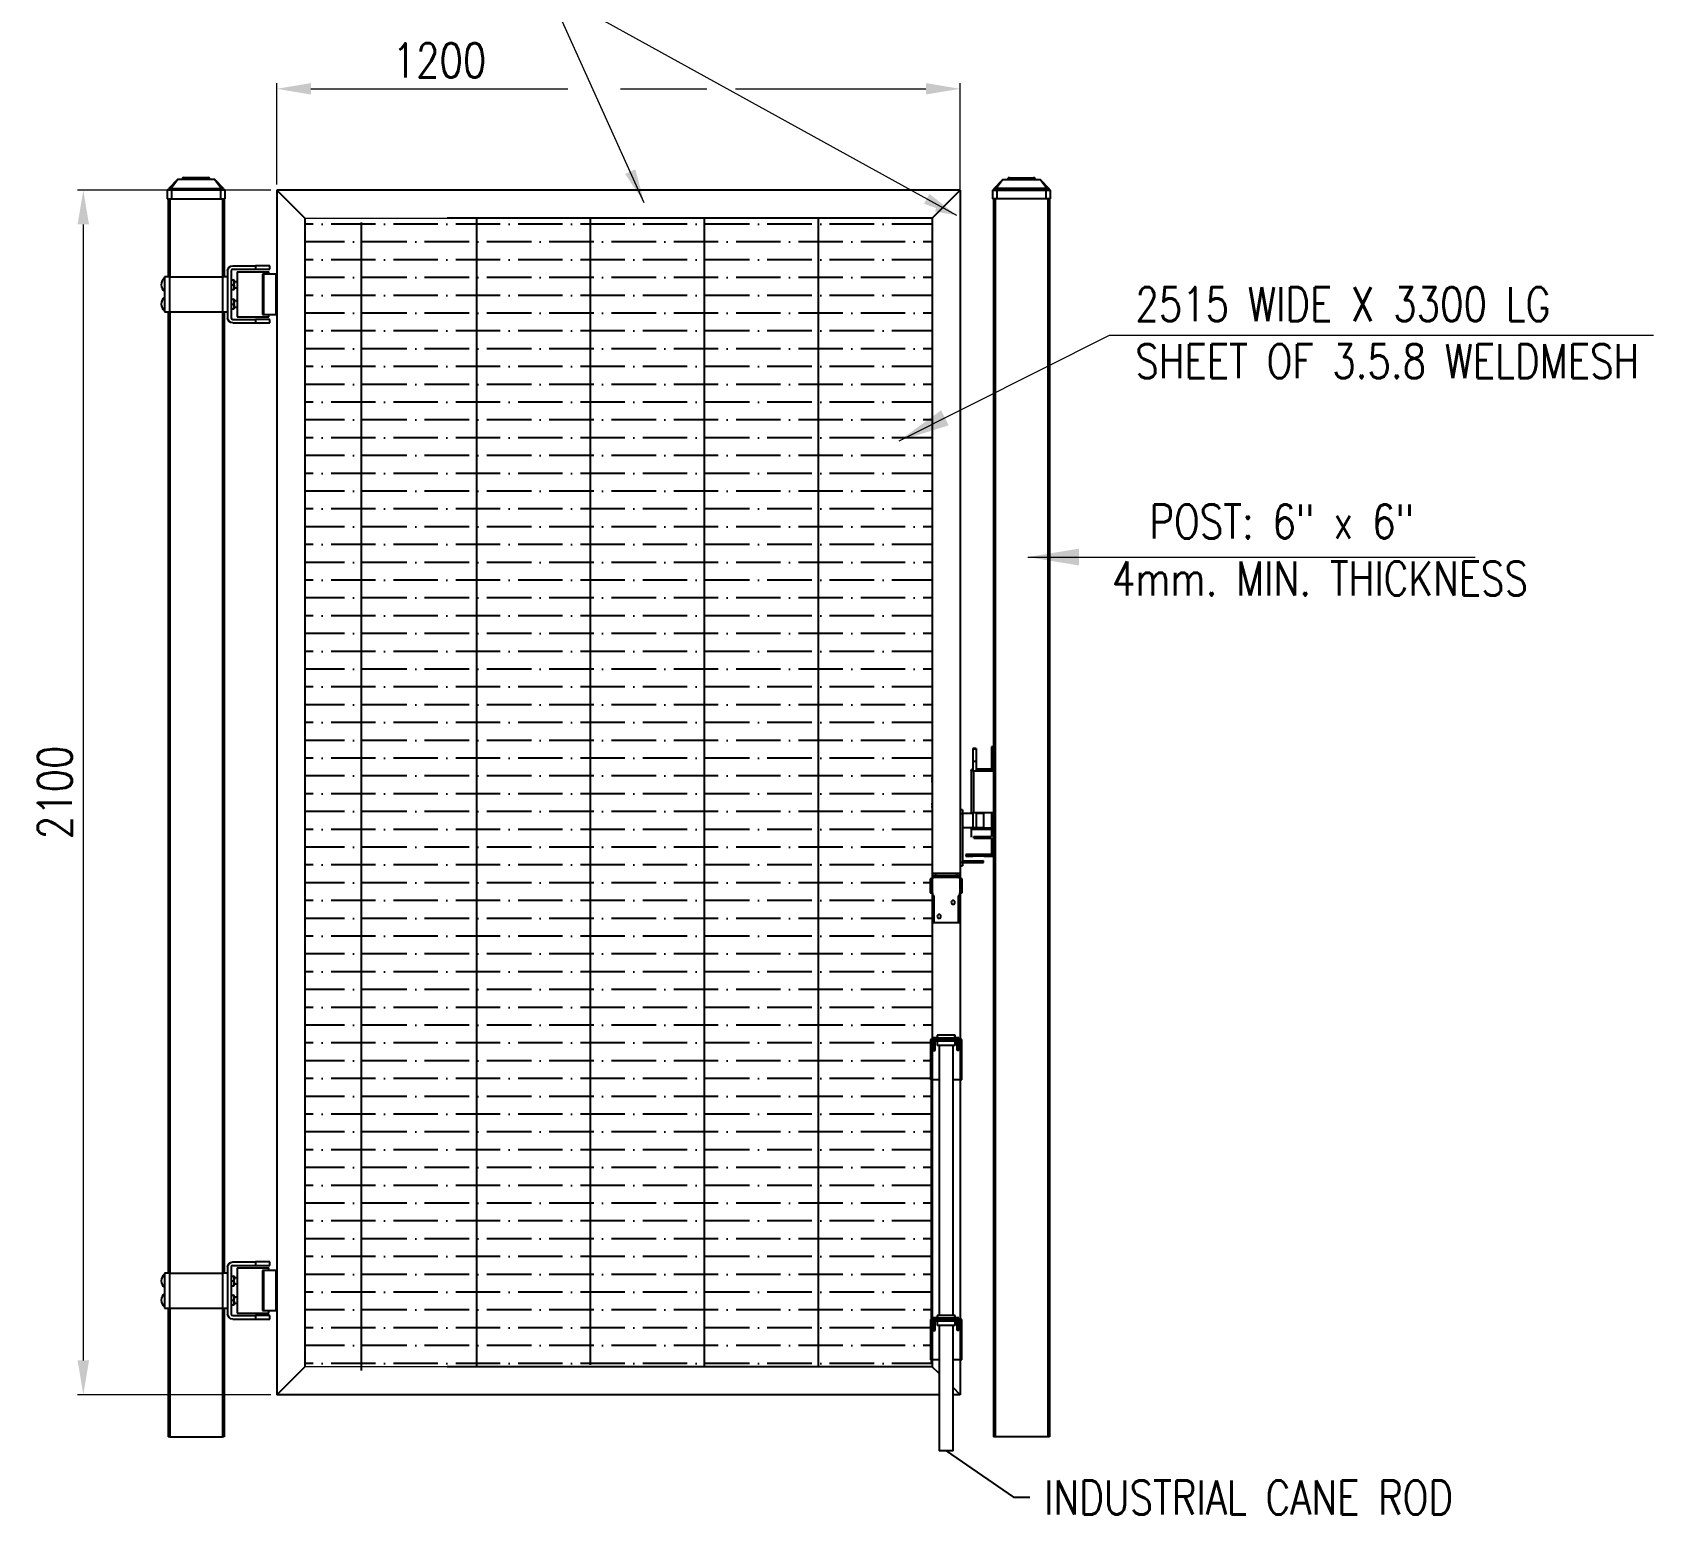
# Model space of a CAD drawing. Header units: inches. Extents: x 181346 to 1685482, y -440516 to 1273429.
# Drawn here: x 1576421 to 1579267, y 827391 to 829993 of the extents above; entities that cross this region are included whole.
import ezdxf

# ---------------------------------------------------------------- set-up
doc = ezdxf.new("R2010")
doc.units = ezdxf.units.IN
doc.header["$LTSCALE"] = 10
doc.header["$MEASUREMENT"] = 0
doc.linetypes.add('CONTINOUS', pattern=[0])
doc.layers.get('0').update_dxf_attribs({"lineweight": 0})
doc.layers.add('@ TEXT', color=1, linetype='Continuous', lineweight=13)
doc.layers.add('@NEW DIMENSION', color=1, linetype='CONTINOUS', lineweight=5)
for name, color, linetype in [('CADdetails-1-FINE', 1, 'Continuous'), ('CADdetails-11-VERYFINE', 11, 'Continuous'), ('CADdetails-7-VERYFINE', 7, 'Continuous'), ('CADdetails-9-EXTRAFINE', 9, 'Continuous'), ('HATCH', 9, 'Continuous')]:
    doc.layers.add(name, color=color, linetype=linetype)
doc.styles.add('CADdetails-DIMENSIONS', font='ARIALN.TTF', dxfattribs={"height": 2.38})
doc.styles.add('ROMANS', font='romans.shx', dxfattribs={"width": 0.8})
doc.dimstyles.new('CADdetails-LEADER', dxfattribs={"dimtxt": 2.38, "dimasz": 2.38, "dimexe": 0.5, "dimexo": 1.5, "dimgap": 1, "dimtad": 0, "dimzin": 0, "dimdsep": 46, "dimtxsty": 'CADdetails-DIMENSIONS', "dimcen": 1, "dimclrd": 256, "dimclre": 256, "dimclrt": 256, "dimadec": 0, "dimazin": 0, "dimtfac": 1, "dimtdec": 4, "dimtofl": 0, "dimtmove": 0, "dimatfit": 3, "dimfxl": 1, "dimtolj": 1, "dimtzin": 0, "dimarcsym": 0})
doc.dimstyles.new('Scale20', dxfattribs={"dimscale": 20, "dimtxt": 3, "dimasz": 3, "dimexe": 0.5, "dimexo": 0.5, "dimgap": 1, "dimtad": 1, "dimdec": 0, "dimzin": 0, "dimdsep": 46, "dimtxsty": 'ROMANS', "dimcen": 2, "dimclrd": 4, "dimclre": 2, "dimclrt": 1, "dimadec": 0, "dimazin": 0, "dimtfac": 1, "dimtdec": 0, "dimtofl": 0, "dimtmove": 0, "dimatfit": 3, "dimfxl": 1, "dimtolj": 1, "dimtzin": 0, "dimlwd": 5, "dimlwe": 5, "dimarcsym": 0})
doc.dimstyles.new('Scale30', dxfattribs={"dimscale": 30, "dimtxt": 3, "dimasz": 3, "dimexe": 0.5, "dimexo": 0.5, "dimgap": 1, "dimtad": 1, "dimdec": 0, "dimzin": 0, "dimdsep": 46, "dimtxsty": 'ROMANS', "dimcen": 2, "dimclrd": 4, "dimclre": 2, "dimclrt": 1, "dimadec": 0, "dimazin": 0, "dimtfac": 1, "dimtdec": 0, "dimtofl": 0, "dimtmove": 0, "dimatfit": 3, "dimfxl": 1, "dimtolj": 1, "dimtzin": 0, "dimlwd": 5, "dimlwe": 5, "dimarcsym": 0})

# ---------------------------------------------------------------- blocks, each defined once
blk = doc.blocks.new('*D31')
at = {"color": 2, "lineweight": 5, "transparency": 16777216}
for p, q in [((1576839.8, 829715.9), (1576500.4, 829715.9)), ((1576839.8, 827601.3), (1576500.4, 827601.3))]:
    blk.add_line(p, q, dxfattribs=at)
at = {"color": 4, "lineweight": 5, "transparency": 16777216}
blk.add_line((1576510.4, 829655.9), (1576510.4, 827661.3), dxfattribs=at)
at = {"color": 4, "transparency": 16777216}
for points in [[(1576500.4, 829655.9), (1576520.4, 829655.9), (1576510.4, 829715.9)], [(1576500.4, 827661.3), (1576520.4, 827661.3), (1576510.4, 827601.3)]]:
    blk.add_solid(points, dxfattribs=at)
at = {"layer": 'Defpoints', "color": 0, "transparency": 16777216}
for p in [(1576849.8, 829715.9, 39.2), (1576510.4, 827601.3), (1576849.8, 827601.3, 39.2)]:
    blk.add_point(p, dxfattribs=at)
at = {"color": 1, "transparency": 16777216, "insert": (1576460.4, 828658.6), "char_height": 60, "attachment_point": 5, "rotation": 90, "style": 'ROMANS'}
blk.add_mtext('\\A1;2100', dxfattribs=at)
blk = doc.blocks.new('*D30')
at = {"color": 2, "lineweight": 5, "transparency": 16777216}
for p, q in [((1576849.8, 829725.9), (1576849.8, 829903.9)), ((1578049.5, 829644.3), (1578049.5, 829903.9))]:
    blk.add_line(p, q, dxfattribs=at)
at = {"color": 4, "lineweight": 5, "transparency": 16777216}
for p, q in [((1576909.8, 829893.9), (1577361.1, 829893.9)), ((1577453.1, 829893.9), (1577604.6, 829893.9)), ((1577655.1, 829893.9), (1577989.5, 829893.9))]:
    blk.add_line(p, q, dxfattribs=at)
at = {"color": 4, "transparency": 16777216}
for points in [[(1576909.8, 829903.9), (1576909.8, 829883.9), (1576849.8, 829893.9)], [(1577989.5, 829903.9), (1577989.5, 829883.9), (1578049.5, 829893.9)]]:
    blk.add_solid(points, dxfattribs=at)
at = {"layer": 'Defpoints', "color": 0, "transparency": 16777216}
for p in [(1578049.5, 829893.9), (1576849.8, 829715.9, 39.2), (1578049.5, 829634.3, 39.2)]:
    blk.add_point(p, dxfattribs=at)
at = {"color": 1, "transparency": 16777216, "insert": (1577135.5, 829943.9), "char_height": 60, "attachment_point": 5, "style": 'ROMANS'}
blk.add_mtext('\\A1;1200', dxfattribs=at)

msp = doc.modelspace()

# ---------------------------------------------------------------- hatches: boundary and pattern name
at = {"layer": 'HATCH', "true_color": 0x878787}
h = msp.add_hatch(dxfattribs=at)
h.set_pattern_fill('ANSI36', color=252, scale=250, angle=135)
h.paths.add_polyline_path([(1578000.3, 829666.7), (1576899, 829666.7), (1576899, 827650.4), (1578000.3, 827650.4)])

# ---------------------------------------------------------------- linework, layer by layer
at = {"elevation": 39.2}
msp.add_lwpolyline([(1576899, 829666.7), (1578000.3, 829666.7), (1578000.3, 827650.4), (1576899, 827650.4)], close=True, dxfattribs=at)
at = {"layer": 'CADdetails-1-FINE', "linetype": 'Continuous'}
for p, q in [((1576741, 829734.5, 22.6), (1576675.8, 829734.5, 22.6)), ((1576729.5, 829737.9, 11.2), (1576687.2, 829737.9, 11.2)), ((1578124.5, 829734.5, 22.6), (1578189.7, 829734.5, 22.6)), ((1578136, 829737.9, 11.2), (1578178.2, 829737.9, 11.2)), ((1576657.7, 829715.9, 33), (1576657.7, 829700.5, 33)), ((1576660.4, 829719.1, 34.5), (1576660.4, 829718.4, 34.5)), ((1576663.9, 829719.1, 38), (1576752.9, 829719.1, 38)), ((1576663.9, 829718.4, 38), (1576663.9, 829719.1, 38)), ((1576752.9, 829718.4, 38), (1576663.9, 829718.4, 38)), ((1576751.4, 829715.9, 40.7), (1576665.4, 829715.9, 40.7)), ((1576665.4, 829715.9, 40.7), (1576665.4, 829700.5, 40.7)), ((1576751.4, 829715.9, 40.7), (1576751.4, 829700.5, 40.7)), ((1576752.9, 829719.1, 38), (1576752.9, 829718.4, 38)), ((1576756.3, 829718.4, 34.5), (1576756.3, 829719.1, 34.5)), ((1576759, 829715.9, 33), (1576759, 829700.5, 33)), ((1578106.4, 829715.9, 33), (1578106.4, 829700.5, 33)), ((1578109.2, 829718.4, 34.5), (1578109.2, 829719.1, 34.5)), ((1578201.6, 829719.1, 38), (1578112.6, 829719.1, 38)), ((1578112.6, 829719.1, 38), (1578112.6, 829718.4, 38)), ((1578112.6, 829718.4, 38), (1578201.6, 829718.4, 38)), ((1578114.1, 829715.9, 40.7), (1578200.1, 829715.9, 40.7)), ((1578114.1, 829715.9, 40.7), (1578114.1, 829700.5, 40.7)), ((1578200.1, 829715.9, 40.7), (1578200.1, 829700.5, 40.7)), ((1578201.6, 829718.4, 38), (1578201.6, 829719.1, 38)), ((1578205, 829719.1, 34.5), (1578205, 829718.4, 34.5)), ((1578207.8, 829715.9, 33), (1578207.8, 829700.5, 33)), ((1576659.2, 829700.5, 36.1), (1576659.2, 829563.8, 36.1)), ((1576662.3, 829700.5, 39.2), (1576662.3, 829563.8, 39.2)), ((1576665.4, 829700.5, 40.7), (1576751.4, 829700.5, 40.7)), ((1576754.5, 829700.5, 39.2), (1576754.5, 829563.8, 39.2)), ((1576757.6, 829700.5, 36.1), (1576757.6, 829563.8, 36.1)), ((1578107.9, 829700.5, 36.1), (1578107.9, 827527.5, 36.1)), ((1578111, 829700.5, 39.2), (1578111, 827527.5, 39.2)), ((1578200.1, 829700.5, 40.7), (1578114.1, 829700.5, 40.7)), ((1578203.2, 829700.5, 39.2), (1578203.2, 827527.5, 39.2)), ((1578206.3, 829700.5, 36.1), (1578206.3, 827527.5, 36.1)), ((1576659.2, 829502.3, 36.1), (1576659.2, 827814.9, 36.1)), ((1576662.3, 829502.3, 39.2), (1576662.3, 827814.9, 39.2)), ((1576754.5, 829502.3, 39.2), (1576754.5, 827814.9, 39.2)), ((1576757.6, 829502.3, 36.1), (1576757.6, 827814.9, 36.1)), ((1576659.2, 827753.4, 36.1), (1576659.2, 827527.5, 36.1)), ((1576662.3, 827753.4, 39.2), (1576662.3, 827527.5, 39.2)), ((1576754.5, 827753.4, 39.2), (1576754.5, 827527.5, 39.2)), ((1576757.6, 827753.4, 36.1), (1576757.6, 827527.5, 36.1)), ((1576662.3, 827527.5, 39.2), (1576754.5, 827527.5, 39.2)), ((1578203.2, 827527.5, 39.2), (1578111, 827527.5, 39.2))]:
    msp.add_line(p, q, dxfattribs=at)
for points in [[(1576675.8, 829734.5, 22.6), (1576660.4, 829719.1, 34.5)], [(1576663.9, 829719.1, 38), (1576675.8, 829734.5, 22.6)], [(1576756.3, 829719.1, 34.5), (1576741, 829734.5, 22.6)], [(1576741, 829734.5, 22.6), (1576752.9, 829719.1, 38)], [(1578109.2, 829719.1, 34.5), (1578124.5, 829734.5, 22.6)], [(1578124.5, 829734.5, 22.6), (1578112.6, 829719.1, 38)], [(1578189.7, 829734.5, 22.6), (1578205, 829719.1, 34.5)], [(1578201.6, 829719.1, 38), (1578189.7, 829734.5, 22.6)], [(1576663.6, 829718.4, 37.9), (1576663.6, 829718.4, 37.9), (1576662.7, 829718.4, 37.8), (1576662.7, 829718.4, 37.8), (1576660.9, 829718.4, 36.3), (1576660.9, 829718.4, 36.3), (1576660.5, 829718.4, 34.8)], [(1576756.3, 829718.4, 34.8), (1576756.3, 829718.4, 34.8), (1576756.1, 829718.4, 35.7), (1576756.1, 829718.4, 35.7), (1576754.6, 829718.4, 37.5), (1576754.6, 829718.4, 37.5), (1576753.2, 829718.4, 37.9)], [(1578109.2, 829718.4, 34.8), (1578109.2, 829718.4, 34.8), (1578109.4, 829718.4, 35.7), (1578109.4, 829718.4, 35.7), (1578110.9, 829718.4, 37.5), (1578110.9, 829718.4, 37.5), (1578112.3, 829718.4, 37.9)], [(1578201.9, 829718.4, 37.9), (1578201.9, 829718.4, 37.9), (1578202.8, 829718.4, 37.8), (1578202.8, 829718.4, 37.8), (1578204.6, 829718.4, 36.3), (1578204.6, 829718.4, 36.3), (1578205, 829718.4, 34.8)]]:
    msp.add_polyline3d(points, dxfattribs=at)
for centre, radius, start, end in [((1576687.2, 829734.5, 11.2), 3.44, 90, 180), ((1576687.2, 829734.5, 11.2), 3.44, 90, 180), ((1576729.5, 829734.5, 11.2), 3.44, 0, 90), ((1576729.5, 829734.5, 11.2), 3.44, 0, 90), ((1578136, 829734.5, 11.2), 3.44, 90, 180), ((1578178.2, 829734.5, 11.2), 3.44, 0, 90), ((1576758.8, 829718.4, 34.5), 2.46, 180, 270), ((1578207.5, 829718.4, 34.5), 2.46, 180, 270)]:
    msp.add_arc(centre, radius, start, end, dxfattribs=at)
at = {"layer": 'CADdetails-1-FINE', "linetype": 'Continuous', "extrusion": (1, 0, 0)}
for centre in [(829734.5, 11.2, 1576687.2), (829734.5, 11.2, 1578178.2)]:
    msp.add_arc(centre, 3.44, 0, 90, dxfattribs=at)
at = {"layer": 'CADdetails-1-FINE', "linetype": 'Continuous', "extrusion": (-1, 0, 0)}
for centre, radius, start, end in [((-829734.5, 11.2, -1576729.5), 3.44, 90, 180), ((-829734.5, 11.2, -1578136), 3.44, 90, 180), ((-829718.4, 40.4, -1576663.9), 2.46, 270, 0), ((-829718.4, 40.4, -1576752.9), 2.46, 270, 0), ((-829718.4, 40.4, -1578112.6), 2.46, 270, 0), ((-829718.4, 40.4, -1578201.6), 2.46, 270, 0)]:
    msp.add_arc(centre, radius, start, end, dxfattribs=at)
at = {"layer": 'CADdetails-1-FINE', "linetype": 'Continuous', "extrusion": (0, 0, -1)}
for centre, radius, start, end in [((-1578136, 829734.5, -11.2), 3.44, 0, 90), ((-1576658, 829718.4, -34.5), 2.46, 180, 270), ((-1576658, 829718.4, -34.5), 2.46, 180, 270), ((-1576758.8, 829718.4, -34.5), 2.46, 270, 0), ((-1578106.7, 829718.4, -34.5), 2.46, 180, 270), ((-1578106.7, 829718.4, -34.5), 2.46, 180, 270)]:
    msp.add_arc(centre, radius, start, end, dxfattribs=at)
at = {"layer": 'CADdetails-1-FINE', "linetype": 'Continuous', "extrusion": (0, -1, 0)}
for centre, radius, start, end in [((1576665.4, 33, -829715.9), 7.62, 164.6948, 180), ((1576665.4, 33, -829715.9), 7.62, 105.3052, 164.6948), ((1576663.9, 34.5, -829718.4), 3.44, 174.7817, 180), ((1576665.4, 33, -829715.9), 7.62, 90, 105.3052), ((1576663.9, 34.5, -829718.4), 3.44, 90, 95.2183), ((1576751.4, 33, -829715.9), 7.62, 74.6948, 90), ((1576752.9, 34.5, -829718.4), 3.44, 84.7817, 90), ((1576751.4, 33, -829715.9), 7.62, 15.3052, 74.6948), ((1576752.9, 34.5, -829718.4), 3.44, 0, 5.2183), ((1576751.4, 33, -829715.9), 7.62, 0, 15.3052), ((1578112.6, 34.5, -829719.1), 3.44, 90, 180), ((1578201.6, 34.5, -829719.1), 3.44, 0, 90), ((1578114.1, 33, -829700.5), 7.62, 90, 180), ((1578200.1, 33, -829700.5), 7.62, 0, 90), ((1576662.3, 36.1, -827527.5), 3.07, 90, 180), ((1576754.5, 36.1, -827527.5), 3.07, 0, 90), ((1578111, 36.1, -827527.5), 3.07, 90, 180), ((1578203.2, 36.1, -827527.5), 3.07, 0, 90)]:
    msp.add_arc(centre, radius, start, end, dxfattribs=at)
at = {"layer": 'CADdetails-1-FINE', "linetype": 'Continuous', "extrusion": (0.09095, 0, 0.995855)}
msp.add_arc((829718.4, -1570120.3, 143432.1), 2.46, 180, 270, dxfattribs=at)
at = {"layer": 'CADdetails-1-FINE', "linetype": 'Continuous', "extrusion": (0, 1, 0)}
for centre, radius, start, end in [((-1576663.9, 34.5, 829719.1), 3.44, 0, 90), ((-1576752.9, 34.5, 829719.1), 3.44, 90, 180), ((-1578114.1, 33, 829715.9), 7.62, 0, 15.3052), ((-1578114.1, 33, 829715.9), 7.62, 15.3052, 74.6948), ((-1578112.6, 34.5, 829718.4), 3.44, 0, 5.2183), ((-1578114.1, 33, 829715.9), 7.62, 74.6948, 90), ((-1578112.6, 34.5, 829718.4), 3.44, 84.7817, 90), ((-1578200.1, 33, 829715.9), 7.62, 90, 105.3052), ((-1578201.6, 34.5, 829718.4), 3.44, 90, 95.2183), ((-1578200.1, 33, 829715.9), 7.62, 105.3052, 164.6948), ((-1578201.6, 34.5, 829718.4), 3.44, 174.7817, 180), ((-1578200.1, 33, 829715.9), 7.62, 164.6948, 180), ((-1576665.4, 33, 829700.5), 7.62, 0, 90), ((-1576751.4, 33, 829700.5), 7.62, 90, 180)]:
    msp.add_arc(centre, radius, start, end, dxfattribs=at)
at = {"layer": 'CADdetails-1-FINE', "linetype": 'Continuous', "extrusion": (-0.995855, 0, -0.09095)}
msp.add_arc((-829718.4, -143357.5, -1570132.5), 2.46, 270, 0, dxfattribs=at)
at = {"layer": 'CADdetails-1-FINE', "linetype": 'Continuous', "extrusion": (0.995855, 0, -0.09095)}
msp.add_arc((829718.4, 143446.1, 1570214.8), 2.46, 180, 270, dxfattribs=at)
at = {"layer": 'CADdetails-1-FINE', "linetype": 'Continuous', "extrusion": (-0.09095, 0, 0.995855)}
msp.add_arc((-829718.4, 1570227, -143371.5), 2.46, 270, 0, dxfattribs=at)
at = {"layer": 'CADdetails-1-FINE', "linetype": 'Continuous', "extrusion": (-0.09095, 0, -0.995855)}
msp.add_arc((-829718.4, -1571563, -143563.9), 2.46, 270, 0, dxfattribs=at)
at = {"layer": 'CADdetails-1-FINE', "linetype": 'Continuous', "extrusion": (0.995855, 0, 0.09095)}
msp.add_arc((829718.4, -143489.2, 1571575.2), 2.46, 180, 270, dxfattribs=at)
at = {"layer": 'CADdetails-1-FINE', "linetype": 'Continuous', "extrusion": (-0.995855, 0, 0.09095)}
msp.add_arc((-829718.4, 143577.9, -1571657.5), 2.46, 270, 0, dxfattribs=at)
at = {"layer": 'CADdetails-1-FINE', "linetype": 'Continuous', "extrusion": (0.09095, 0, -0.995855)}
msp.add_arc((829718.4, 1571669.7, 143503.2), 2.46, 180, 270, dxfattribs=at)
at = {"layer": 'CADdetails-11-VERYFINE', "linetype": 'Continuous'}
for p, q in [((1578049.5, 829715.9, 39.2), (1576849.8, 829715.9, 39.2)), ((1576849.8, 829715.9, 39.2), (1576899, 829666.7, 39.2)), ((1576849.8, 829715.9, 39.2), (1576849.8, 827601.3, 39.2)), ((1578049.5, 829715.9, 39.2), (1578000.3, 829666.7, 39.2)), ((1578049.5, 829715.9, 39.2), (1578049.5, 828506.8, 39.2)), ((1576899, 829666.7, 39.2), (1576899, 827662.7, 39.2)), ((1576899, 829666.7, 39.2), (1576899, 827650.4, 39.2)), ((1578000.3, 829666.7, 39.2), (1577149, 829666.7, 39.2)), ((1578000.3, 829666.7, 39.2), (1578000.3, 828506.8, 39.2)), ((1578000.3, 828482.2, 39.2), (1578000.3, 828363.5, 39.2)), ((1578049.5, 828482.2, 39.2), (1578049.5, 828225, 39.2)), ((1578000.3, 828363.5, 39.2), (1578000.3, 828225, 39.2)), ((1578000.3, 828154.3, 39.2), (1578000.3, 827733.2, 39.2)), ((1578049.5, 828154.3, 39.2), (1578049.5, 827733.2, 39.2)), ((1578000.3, 827662.5, 39.2), (1578000.3, 827650.4, 39.2)), ((1578049.5, 827662.5, 39.2), (1578049.5, 827601.3, 39.2)), ((1576899, 827650.4, 39.2), (1576849.8, 827601.3, 39.2)), ((1578000.3, 827650.4, 39.2), (1577149, 827650.4, 39.2)), ((1578012.6, 827638.2, 39.2), (1578000.3, 827650.4, 39.2)), ((1578012.6, 827601.3, 39.2), (1576849.8, 827601.3, 39.2)), ((1578049.5, 827601.3, 39.2), (1578037.2, 827613.6, 39.2)), ((1578049.5, 827601.3, 39.2), (1578037.2, 827601.3, 39.2))]:
    msp.add_line(p, q, dxfattribs=at)
at = {"layer": 'CADdetails-7-VERYFINE'}
msp.add_solid([(1578009.6, 829690.5), (1578043.4, 829671.7), (1578005.4, 829678.6)], dxfattribs=at)
at = {"layer": 'CADdetails-9-EXTRAFINE', "linetype": 'Continuous'}
for p, q in [((1576653.1, 829563.8, 36.1), (1576653.1, 829502.3, 36.1)), ((1576662.3, 829563.8, 45.3), (1576754.5, 829563.8, 45.3)), ((1576662.3, 829502.3, 45.3), (1576662.3, 829563.8, 45.3)), ((1576754.5, 829563.8, 45.3), (1576754.5, 829502.3, 45.3)), ((1576763.7, 829574, 39.2), (1576763.7, 829492.1, 39.2)), ((1576769.9, 829574, 39.2), (1576769.9, 829492.1, 39.2)), ((1576772.9, 829583.2, 39.2), (1576812.9, 829583.2, 39.2)), ((1576772.9, 829577, 39.2), (1576812.9, 829577, 39.2)), ((1576780.5, 829572.7, 14.6), (1576780.5, 829493.4, 14.6)), ((1576812.9, 829583.2, 39.2), (1576812.9, 829577, 39.2)), ((1576825.2, 829568.4, 37.7), (1576825.2, 829497.7, 37.7)), ((1576826.7, 829568.4, 39.2), (1576826.7, 829497.7, 39.2)), ((1576848.2, 829568.4, 39.2), (1576826.7, 829568.4, 39.2)), ((1576836, 829568.4, 14.6), (1576836, 829572.7, 14.6)), ((1576837.5, 829577, 14.6), (1576837.5, 829583.2, 14.6)), ((1576848.2, 829568.4, 39.2), (1576848.2, 829497.7, 39.2)), ((1576769.9, 829558.4, -60.4), (1576774.4, 829558.4, -60.4)), ((1576769.9, 829549.9, -55.5), (1576774.4, 829549.9, -55.5)), ((1576769.9, 829541.5, -60.4), (1576774.4, 829541.5, -60.4)), ((1576780.5, 829555.3, -65.3), (1576775.1, 829555.3, -65.3)), ((1576775.1, 829544.6, -65.3), (1576780.5, 829544.6, -65.3)), ((1576769.9, 829524.6, -60.4), (1576774.4, 829524.6, -60.4)), ((1576769.9, 829516.1, -55.5), (1576774.4, 829516.1, -55.5)), ((1576769.9, 829507.7, -60.4), (1576774.4, 829507.7, -60.4)), ((1576780.5, 829521.5, -65.3), (1576775.1, 829521.5, -65.3)), ((1576775.1, 829510.8, -65.3), (1576780.5, 829510.8, -65.3)), ((1576662.3, 829502.3, 45.3), (1576754.5, 829502.3, 45.3)), ((1576772.9, 829489, 39.2), (1576812.9, 829489, 39.2)), ((1576772.9, 829482.9, 39.2), (1576812.9, 829482.9, 39.2)), ((1576812.9, 829489, 39.2), (1576812.9, 829482.9, 39.2)), ((1576826.7, 829497.7, 39.2), (1576848.2, 829497.7, 39.2)), ((1576836, 829493.4, 14.6), (1576836, 829497.7, 14.6)), ((1576837.5, 829482.9, 14.6), (1576837.5, 829489, 14.6)), ((1578107.9, 828738.5, 34.6), (1578104.8, 828738.5, 34.6)), ((1578077.6, 828735.8, 20.5), (1578071.8, 828735.8, 20.5)), ((1578071.8, 828735.3, 22.9), (1578077.6, 828735.3, 22.9)), ((1578071.8, 828713.4, 37.7), (1578077.6, 828713.4, 37.7)), ((1578071.8, 828713.4, 37.7), (1578071.8, 828696.7, 37.7)), ((1578077.6, 828713.4, 37.7), (1578077.6, 828696.7, 37.7)), ((1578104.8, 828733.9, 39.2), (1578104.8, 828696.7, 39.2)), ((1578104.8, 828733.9, 39.2), (1578107.9, 828733.9, 39.2)), ((1578107.9, 828696.7, 39.2), (1578107.9, 828733.9, 39.2)), ((1577998.8, 828683.2, -2.3), (1578000.3, 828683.2, -2.3)), ((1578068.7, 828696.7, 37.7), (1578068.7, 828622.9, 37.7)), ((1578073.3, 828622.9, 42.3), (1578073.3, 828696.7, 42.3)), ((1578073.3, 828696.7, 42.3), (1578107.9, 828696.7, 42.3)), ((1578077.6, 828699.8, 13.6), (1578104.8, 828699.8, 13.6)), ((1578107.9, 828696.7, 42.3), (1578107.9, 828622.9, 42.3)), ((1577998.8, 828678.6, 2.3), (1578000.3, 828678.6, 2.3)), ((1577998.8, 828638.6, 2.3), (1578000.3, 828638.6, 2.3)), ((1577998.8, 828634, -2.3), (1578000.3, 828634, -2.3)), ((1578053.6, 828627.9, 20.7), (1578049.5, 828627.9, 20.7)), ((1578049.5, 828621.7, 26.9), (1578053.6, 828621.7, 26.9)), ((1578053.6, 828621.7, 26.9), (1578053.6, 828535.6, 26.9)), ((1578071.8, 828621.7, -10), (1578053.6, 828621.7, -10)), ((1578053.6, 828597.1, -10), (1578071.8, 828597.1, -10)), ((1578104.8, 828595.9, -2.4), (1578068.7, 828595.9, -2.4)), ((1578071.8, 828622.9, 37.7), (1578071.8, 828597.2, 6)), ((1578071.8, 828597.2, 6), (1578077.6, 828597.2, 6)), ((1578071.8, 828596.9, 5), (1578077.6, 828596.9, 5)), ((1578107.9, 828622.9, 42.3), (1578073.3, 828622.9, 42.3)), ((1578077.6, 828622.9, 37.7), (1578077.6, 828597.2, 6)), ((1578090.5, 828621.7, -10), (1578077.6, 828621.7, -10)), ((1578077.6, 828597.1, -10), (1578090.5, 828597.1, -10)), ((1578104.8, 828622.9, 39.2), (1578104.8, 828581.1, 39.2)), ((1578107.9, 828552.6, 39.2), (1578107.9, 828622.9, 39.2)), ((1578068.7, 828594.1, 6.7), (1578068.7, 828583, 34.6)), ((1578068.7, 828594.1, 6.7), (1578104.8, 828594.1, 6.7)), ((1578068.7, 828583, 34.6), (1578068.7, 828579.9, 34.6)), ((1578073.3, 828578.1, 39.2), (1578073.3, 828581.1, 39.2)), ((1578073.3, 828581.1, 39.2), (1578104.8, 828581.1, 39.2)), ((1578073.3, 828578.1, 39.2), (1578104.8, 828578.1, 39.2)), ((1578104.8, 828578.1, 39.2), (1578104.8, 828552.6, 39.2)), ((1578053.6, 828538.7, 2.3), (1578078.2, 828538.7, 2.3)), ((1578059.7, 828549.7, -10), (1578059.7, 828546.6, -10)), ((1578091.6, 828549.7, 2.3), (1578072, 828549.7, 2.3)), ((1578072, 828549.7, 2.3), (1578072, 828546.6, 2.3)), ((1578091.6, 828546.6, 2.3), (1578072, 828546.6, 2.3)), ((1578078.2, 828538.7, 2.3), (1578078.2, 828535.6, 2.3)), ((1578090.5, 828535.6, -10), (1578090.5, 828538.7, -10)), ((1578091.6, 828549.7, 2.3), (1578091.6, 828546.6, 2.3)), ((1578107.9, 828552.6, 39.2), (1578104.8, 828552.6, 39.2)), ((1578104.8, 828547.9, 34.6), (1578107.9, 828547.9, 34.6)), ((1578107.9, 828547.9, 12.1), (1578107.9, 828546.6, 12.1)), ((1578000.8, 828516, 66.5), (1578000.8, 828513, 66.5)), ((1578000.8, 828509.8, 42.1), (1578000.8, 828506.8, 42.1)), ((1578000.8, 828509.8, 42.1), (1578049, 828509.8, 42.1)), ((1578042.9, 828516, 72.6), (1578007, 828516, 72.6)), ((1578007, 828513, 72.6), (1578007, 828516, 72.6)), ((1578007, 828513, 72.6), (1578042.9, 828513, 72.6)), ((1578042.9, 828516, 72.6), (1578042.9, 828513, 72.6)), ((1578049, 828513, 66.5), (1578049, 828516, 66.5)), ((1578049, 828506.8, 42.1), (1578049, 828509.8, 42.1)), ((1578053.6, 828535.6, 26.9), (1578049.5, 828535.6, 26.9)), ((1578049.5, 828529.5, 20.7), (1578053.6, 828529.5, 20.7)), ((1578053.6, 828535.6, 2.3), (1578078.2, 828535.6, 2.3)), ((1577997, 828506.8, 38.3), (1577997, 828482.2, 38.3)), ((1578000.8, 828482.2, 42.1), (1578000.8, 828506.8, 42.1)), ((1578000.8, 828482.2, 42.1), (1578000.8, 828476.9, 42.1)), ((1578049, 828506.8, 42.1), (1578049, 828482.2, 42.1)), ((1578049, 828476.9, 42.1), (1578049, 828482.2, 42.1)), ((1578052.8, 828482.2, 38.3), (1578052.8, 828506.8, 38.3)), ((1578003.8, 828476.9, 81.1), (1578000.8, 828476.9, 81.1)), ((1578000.8, 828473.8, 84.1), (1578003.8, 828473.8, 84.1)), ((1578000.8, 828473.8, 84.1), (1578000.8, 828429.9, 84.1)), ((1578003.8, 828429.9, 84.1), (1578003.8, 828473.8, 84.1)), ((1578049, 828476.9, 81.1), (1578046.1, 828476.9, 81.1)), ((1578046.1, 828473.8, 84.1), (1578046.1, 828429.9, 84.1)), ((1578046.1, 828473.8, 84.1), (1578049, 828473.8, 84.1)), ((1578049, 828429.9, 84.1), (1578049, 828473.8, 84.1)), ((1578003.8, 828429.9, 84.1), (1578000.8, 828429.9, 84.1)), ((1578046.1, 828429.9, 42.1), (1578003.8, 828429.9, 42.1)), ((1578049, 828429.9, 84.1), (1578046.1, 828429.9, 84.1)), ((1578002.6, 828228, 76.7), (1578002.6, 828225, 76.7)), ((1578009.4, 828232.2, 64.5), (1578009.4, 828228, 64.5)), ((1578011.8, 828228, 85.9), (1578038, 828228, 85.9)), ((1578011.8, 828225, 85.9), (1578011.8, 828228, 85.9)), ((1578038, 828228, 85.9), (1578038, 828225, 85.9)), ((1578040.5, 828228, 64.5), (1578040.5, 828232.2, 64.5)), ((1578047.2, 828225, 76.7), (1578047.2, 828228, 76.7)), ((1577997.3, 828225, 39.2), (1577997.3, 828154.3, 39.2)), ((1578002.6, 828225, 42.3), (1578000.3, 828225, 42.3)), ((1578000.3, 828154.3, 42.3), (1578000.3, 828225, 42.3)), ((1578002.6, 828211.9, 74), (1578002.6, 828225, 74)), ((1578005.7, 828211.9, 74), (1578002.6, 828211.9, 74)), ((1578002.6, 828205.8, 67.8), (1578005.7, 828205.8, 67.8)), ((1578005.7, 828211.9, 74), (1578005.7, 828225, 74)), ((1578006.7, 828225, 64.5), (1578006.7, 828221.9, 64.5)), ((1578009.4, 828221.9, 64.5), (1578009.4, 828214.3, 64.5)), ((1578038, 828225, 85.9), (1578011.8, 828225, 85.9)), ((1578012.6, 828214.3, 64.5), (1578012.6, 827740.4, 64.5)), ((1578037.2, 827740.4, 64.5), (1578037.2, 828214.3, 64.5)), ((1578040.5, 828214.3, 64.5), (1578040.5, 828221.9, 64.5)), ((1578043.1, 828221.9, 64.5), (1578043.1, 828225, 64.5)), ((1578044.2, 828211.9, 74), (1578044.2, 828225, 74)), ((1578044.2, 828211.9, 74), (1578047.2, 828211.9, 74)), ((1578047.2, 828205.8, 67.8), (1578044.2, 828205.8, 67.8)), ((1578047.2, 828211.9, 74), (1578047.2, 828225, 74)), ((1578049.5, 828225, 42.3), (1578047.2, 828225, 42.3)), ((1578049.5, 828225, 42.3), (1578049.5, 828154.3, 42.3)), ((1578052.6, 828154.3, 39.2), (1578052.6, 828225, 39.2)), ((1577998.8, 828154.3, 11.9), (1577998.8, 827733.2, 11.9)), ((1578012.6, 828154.3, 42.3), (1578000.3, 828154.3, 42.3)), ((1578049.5, 828154.3, 42.3), (1578037.2, 828154.3, 42.3)), ((1578000.3, 828039, 2.4), (1577998.8, 828039, 2.4)), ((1578000.3, 828036, 5.5), (1577998.8, 828036, 5.5)), ((1578000.3, 828004.5, 5.5), (1577998.8, 828004.5, 5.5)), ((1578000.3, 828001.4, 2.4), (1577998.8, 828001.4, 2.4)), ((1578000.3, 827910.4, -2.3), (1577998.8, 827908.8, -2.3)), ((1578000.3, 827903.9, 2.3), (1577998.8, 827902.3, 2.3)), ((1576772.9, 827834.3, 39.2), (1576812.9, 827834.3, 39.2)), ((1576772.9, 827828.2, 39.2), (1576812.9, 827828.2, 39.2)), ((1576812.9, 827834.3, 39.2), (1576812.9, 827828.2, 39.2)), ((1576837.5, 827828.2, 14.6), (1576837.5, 827834.3, 14.6)), ((1578000.3, 827847.4, 2.3), (1577998.8, 827845.8, 2.3)), ((1578000.3, 827840.8, -2.3), (1577998.8, 827839.3, -2.3)), ((1576653.1, 827814.9, 36.1), (1576653.1, 827753.4, 36.1)), ((1576662.3, 827814.9, 45.3), (1576754.5, 827814.9, 45.3)), ((1576662.3, 827753.4, 45.3), (1576662.3, 827814.9, 45.3)), ((1576754.5, 827814.9, 45.3), (1576754.5, 827753.4, 45.3)), ((1576763.7, 827825.1, 39.2), (1576763.7, 827743.2, 39.2)), ((1576769.9, 827825.1, 39.2), (1576769.9, 827743.2, 39.2)), ((1576769.9, 827809.5, -60.4), (1576774.4, 827809.5, -60.4)), ((1576769.9, 827801.1, -55.5), (1576774.4, 827801.1, -55.5)), ((1576780.5, 827806.4, -65.3), (1576775.1, 827806.4, -65.3)), ((1576780.5, 827823.8, 14.6), (1576780.5, 827744.5, 14.6)), ((1576825.2, 827819.5, 37.7), (1576825.2, 827748.8, 37.7)), ((1576826.7, 827819.5, 39.2), (1576826.7, 827748.8, 39.2)), ((1576848.2, 827819.5, 39.2), (1576826.7, 827819.5, 39.2)), ((1576836, 827819.5, 14.6), (1576836, 827823.8, 14.6)), ((1576848.2, 827819.5, 39.2), (1576848.2, 827748.8, 39.2)), ((1576769.9, 827792.6, -60.4), (1576774.4, 827792.6, -60.4)), ((1576769.9, 827775.7, -60.4), (1576774.4, 827775.7, -60.4)), ((1576775.1, 827795.7, -65.3), (1576780.5, 827795.7, -65.3)), ((1576780.5, 827772.6, -65.3), (1576775.1, 827772.6, -65.3)), ((1576662.3, 827753.4, 45.3), (1576754.5, 827753.4, 45.3)), ((1576769.9, 827767.2, -55.5), (1576774.4, 827767.2, -55.5)), ((1576769.9, 827758.8, -60.4), (1576774.4, 827758.8, -60.4)), ((1576775.1, 827761.9, -65.3), (1576780.5, 827761.9, -65.3)), ((1576826.7, 827748.8, 39.2), (1576848.2, 827748.8, 39.2)), ((1576836, 827744.5, 14.6), (1576836, 827748.8, 14.6)), ((1576772.9, 827740.1, 39.2), (1576812.9, 827740.1, 39.2)), ((1576772.9, 827734, 39.2), (1576812.9, 827734, 39.2)), ((1576812.9, 827740.1, 39.2), (1576812.9, 827734, 39.2)), ((1576837.5, 827734, 14.6), (1576837.5, 827740.1, 14.6)), ((1577997.3, 827733.2, 39.2), (1577997.3, 827662.5, 39.2)), ((1578002.6, 827733.2, 42.3), (1578000.3, 827733.2, 42.3)), ((1578000.3, 827662.5, 42.3), (1578000.3, 827733.2, 42.3)), ((1578002.6, 827736.3, 76.7), (1578002.6, 827733.2, 76.7)), ((1578002.6, 827720.2, 74), (1578002.6, 827733.2, 74)), ((1578005.7, 827720.2, 74), (1578002.6, 827720.2, 74)), ((1578002.6, 827714, 67.8), (1578005.7, 827714, 67.8)), ((1578005.7, 827720.2, 74), (1578005.7, 827733.2, 74)), ((1578006.7, 827733.2, 64.5), (1578006.7, 827730.1, 64.5)), ((1578009.4, 827740.4, 64.5), (1578009.4, 827736.3, 64.5)), ((1578009.4, 827730.1, 64.5), (1578009.4, 827722.5, 64.5)), ((1578011.8, 827736.3, 85.9), (1578038, 827736.3, 85.9)), ((1578011.8, 827733.2, 85.9), (1578011.8, 827736.3, 85.9)), ((1578038, 827733.2, 85.9), (1578011.8, 827733.2, 85.9)), ((1578012.6, 827722.5, 64.5), (1578012.6, 827502.9, 64.5)), ((1578037.2, 827502.9, 64.5), (1578037.2, 827722.5, 64.5)), ((1578038, 827736.3, 85.9), (1578038, 827733.2, 85.9)), ((1578040.5, 827736.3, 64.5), (1578040.5, 827740.4, 64.5)), ((1578040.5, 827722.5, 64.5), (1578040.5, 827730.1, 64.5)), ((1578043.1, 827730.1, 64.5), (1578043.1, 827733.2, 64.5)), ((1578044.2, 827720.2, 74), (1578044.2, 827733.2, 74)), ((1578044.2, 827720.2, 74), (1578047.2, 827720.2, 74)), ((1578047.2, 827714, 67.8), (1578044.2, 827714, 67.8)), ((1578047.2, 827733.2, 76.7), (1578047.2, 827736.3, 76.7)), ((1578047.2, 827720.2, 74), (1578047.2, 827733.2, 74)), ((1578049.5, 827733.2, 42.3), (1578047.2, 827733.2, 42.3)), ((1578049.5, 827733.2, 42.3), (1578049.5, 827662.5, 42.3)), ((1578052.6, 827662.5, 39.2), (1578052.6, 827733.2, 39.2)), ((1577998.8, 827662.5, 11.9), (1577998.8, 827656.6, 11.9)), ((1578012.6, 827662.5, 42.3), (1578000.3, 827662.5, 42.3)), ((1578049.5, 827662.5, 42.3), (1578037.2, 827662.5, 42.3))]:
    msp.add_line(p, q, dxfattribs=at)
for points in [[(1576775.1, 829558.4, -65.3), (1576775.1, 829558.4, -65.3), (1576774.9, 829558.4, -62.8), (1576774.9, 829558.4, -62.8), (1576774.4, 829558.4, -60.4)], [(1576774.4, 829558.4, -60.4), (1576774.4, 829558.4, -60.4), (1576774.9, 829556.3, -59.2), (1576774.9, 829556.3, -59.2), (1576775.1, 829554.2, -58)], [(1576775.1, 829554.2, -58), (1576775.1, 829554.2, -58), (1576774.9, 829552, -56.7), (1576774.9, 829552, -56.7), (1576774.4, 829549.9, -55.5)], [(1576774.4, 829549.9, -55.5), (1576774.4, 829549.9, -55.5), (1576774.9, 829547.8, -56.7), (1576774.9, 829547.8, -56.7), (1576775.1, 829545.7, -58)], [(1576775.1, 829545.7, -58), (1576775.1, 829545.7, -58), (1576774.9, 829543.6, -59.2), (1576774.9, 829543.6, -59.2), (1576774.4, 829541.5, -60.4)], [(1576774.4, 829541.5, -60.4), (1576774.4, 829541.5, -60.4), (1576774.9, 829541.5, -62.8), (1576774.9, 829541.5, -62.8), (1576775.1, 829541.5, -65.3)], [(1576775.1, 829524.6, -65.3), (1576775.1, 829524.6, -65.3), (1576774.9, 829524.6, -62.8), (1576774.9, 829524.6, -62.8), (1576774.4, 829524.6, -60.4)], [(1576774.4, 829524.6, -60.4), (1576774.4, 829524.6, -60.4), (1576774.9, 829522.5, -59.2), (1576774.9, 829522.5, -59.2), (1576775.1, 829520.4, -58)], [(1576775.1, 829520.4, -58), (1576775.1, 829520.4, -58), (1576774.9, 829518.2, -56.7), (1576774.9, 829518.2, -56.7), (1576774.4, 829516.1, -55.5)], [(1576774.4, 829516.1, -55.5), (1576774.4, 829516.1, -55.5), (1576774.9, 829514, -56.7), (1576774.9, 829514, -56.7), (1576775.1, 829511.9, -58)], [(1576775.1, 829511.9, -58), (1576775.1, 829511.9, -58), (1576774.9, 829509.8, -59.2), (1576774.9, 829509.8, -59.2), (1576774.4, 829507.7, -60.4)], [(1576774.4, 829507.7, -60.4), (1576774.4, 829507.7, -60.4), (1576774.9, 829507.7, -62.8), (1576774.9, 829507.7, -62.8), (1576775.1, 829507.7, -65.3)], [(1576775.1, 827809.5, -65.3), (1576775.1, 827809.5, -65.3), (1576774.9, 827809.5, -62.8), (1576774.9, 827809.5, -62.8), (1576774.4, 827809.5, -60.4)], [(1576774.4, 827809.5, -60.4), (1576774.4, 827809.5, -60.4), (1576774.9, 827807.4, -59.2), (1576774.9, 827807.4, -59.2), (1576775.1, 827805.3, -58)], [(1576775.1, 827805.3, -58), (1576775.1, 827805.3, -58), (1576774.9, 827803.2, -56.7), (1576774.9, 827803.2, -56.7), (1576774.4, 827801.1, -55.5)], [(1576774.4, 827801.1, -55.5), (1576774.4, 827801.1, -55.5), (1576774.9, 827798.9, -56.7), (1576774.9, 827798.9, -56.7), (1576775.1, 827796.8, -58)], [(1576775.1, 827796.8, -58), (1576775.1, 827796.8, -58), (1576774.9, 827794.7, -59.2), (1576774.9, 827794.7, -59.2), (1576774.4, 827792.6, -60.4)], [(1576774.4, 827792.6, -60.4), (1576774.4, 827792.6, -60.4), (1576774.9, 827792.6, -62.8), (1576774.9, 827792.6, -62.8), (1576775.1, 827792.6, -65.3)], [(1576775.1, 827775.7, -65.3), (1576775.1, 827775.7, -65.3), (1576774.9, 827775.7, -62.8), (1576774.9, 827775.7, -62.8), (1576774.4, 827775.7, -60.4)], [(1576774.4, 827775.7, -60.4), (1576774.4, 827775.7, -60.4), (1576774.9, 827773.6, -59.2), (1576774.9, 827773.6, -59.2), (1576775.1, 827771.5, -58)], [(1576775.1, 827771.5, -58), (1576775.1, 827771.5, -58), (1576774.9, 827769.4, -56.7), (1576774.9, 827769.4, -56.7), (1576774.4, 827767.2, -55.5)], [(1576774.4, 827767.2, -55.5), (1576774.4, 827767.2, -55.5), (1576774.9, 827765.1, -56.7), (1576774.9, 827765.1, -56.7), (1576775.1, 827763, -58)], [(1576775.1, 827763, -58), (1576775.1, 827763, -58), (1576774.9, 827760.9, -59.2), (1576774.9, 827760.9, -59.2), (1576774.4, 827758.8, -60.4)], [(1576774.4, 827758.8, -60.4), (1576774.4, 827758.8, -60.4), (1576774.9, 827758.8, -62.8), (1576774.9, 827758.8, -62.8), (1576775.1, 827758.8, -65.3)]]:
    msp.add_polyline3d(points, dxfattribs=at)
at = {"layer": 'CADdetails-9-EXTRAFINE', "linetype": 'Continuous', "extrusion": (0, 0, -1)}
for centre in [(-1578037.2, 828465.6, -42.1), (-1578012.6, 828441, -42.1)]:
    msp.add_circle(centre, 3.26, dxfattribs=at)
at = {"layer": 'CADdetails-9-EXTRAFINE', "linetype": 'Continuous', "extrusion": (0, -1, 0)}
for centre, radius, start, end in [((1576662.3, 36.1, -829563.8), 9.22, 90, 180), ((1576754.5, 36.1, -829563.8), 9.22, 0, 90), ((1576812.9, 14.6, -829583.2), 24.6, 0, 90), ((1576826.7, 37.7, -829568.4), 1.54, 90, 180), ((1576848.2, 37.7, -829568.4), 1.54, 0, 90), ((1576812.9, 14.6, -829489), 24.6, 0, 90), ((1578073.3, 37.7, -828696.7), 4.61, 90, 180), ((1578072, -10, -828549.7), 12.3, 90, 180), ((1578091.6, 20.7, -828546.6), 18.4, 270, 332.1819), ((1578007, 66.5, -828516), 6.15, 90, 180), ((1578042.9, 66.5, -828516), 6.15, 0, 90), ((1578000.8, 38.3, -828506.8), 3.81, 90, 180), ((1578049, 38.3, -828506.8), 3.81, 0, 90), ((1578011.8, 76.7, -828228), 9.22, 90, 180), ((1578024.9, 64.5, -828232.2), 15.6, 0, 180), ((1578038, 76.7, -828228), 9.22, 0, 90), ((1578000.3, 39.2, -828225), 3.07, 90, 180), ((1578024.9, 64.5, -828221.9), 18.2, 0, 180), ((1578024.9, 64.5, -828214.3), 15.6, 0, 180), ((1578049.5, 39.2, -828225), 3.07, 0, 90), ((1578000.3, 39.2, -828154.3), 3.07, 90, 180), ((1578049.5, 39.2, -828154.3), 3.07, 0, 90), ((1576812.9, 14.6, -827834.3), 24.6, 0, 90), ((1576662.3, 36.1, -827814.9), 9.22, 90, 180), ((1576754.5, 36.1, -827814.9), 9.22, 0, 90), ((1576826.7, 37.7, -827819.5), 1.54, 90, 180), ((1576848.2, 37.7, -827819.5), 1.54, 0, 90), ((1576812.9, 14.6, -827740.1), 24.6, 0, 90), ((1578000.3, 39.2, -827733.2), 3.07, 90, 180), ((1578011.8, 76.7, -827736.3), 9.22, 90, 180), ((1578024.9, 64.5, -827730.1), 18.2, 0, 180), ((1578024.9, 64.5, -827740.4), 15.6, 0, 180), ((1578024.9, 64.5, -827722.5), 15.6, 0, 180), ((1578038, 76.7, -827736.3), 9.22, 0, 90), ((1578049.5, 39.2, -827733.2), 3.07, 0, 90), ((1578000.3, 39.2, -827662.5), 3.07, 90, 180), ((1578049.5, 39.2, -827662.5), 3.07, 0, 90), ((1578024.9, 64.5, -827502.9), 12.3, 0, 180)]:
    msp.add_arc(centre, radius, start, end, dxfattribs=at)
at = {"layer": 'CADdetails-9-EXTRAFINE', "linetype": 'Continuous', "extrusion": (0, 0, -1)}
for centre, radius, start, end in [((-1576772.9, 829574, -39.2), 9.22, 0, 90), ((-1576772.9, 829492.1, -39.2), 9.22, 270, 0), ((-1578071.8, 828696.7, -13.6), 3.07, 0, 90), ((-1576772.9, 827825.1, -39.2), 9.22, 0, 90), ((-1576772.9, 827743.2, -39.2), 9.22, 270, 0)]:
    msp.add_arc(centre, radius, start, end, dxfattribs=at)
at = {"layer": 'CADdetails-9-EXTRAFINE', "linetype": 'Continuous'}
for centre, radius, start, end in [((1576772.9, 829574, 39.2), 3.07, 90, 180), ((1576662.2, 829549.9, -65.3), 15, 127.4865, 232.5135), ((1576662.2, 829516.1, -65.3), 15, 127.4865, 232.5135), ((1576772.9, 829492.1, 39.2), 3.07, 180, 270), ((1576772.9, 827825.1, 39.2), 3.07, 90, 180), ((1576662.2, 827801.1, -65.3), 15, 127.4865, 232.5135), ((1576662.2, 827767.2, -65.3), 15, 127.4865, 232.5135), ((1576772.9, 827743.2, 39.2), 3.07, 180, 270)]:
    msp.add_arc(centre, radius, start, end, dxfattribs=at)
at = {"layer": 'CADdetails-9-EXTRAFINE', "linetype": 'Continuous', "extrusion": (0, 1, 0)}
for centre, radius, start, end in [((-1576808.3, 14.6, 829572.7), 27.8, 0, 180), ((-1576812.9, 14.6, 829577), 24.6, 90, 180), ((-1576662.3, 36.1, 829502.3), 9.22, 0, 90), ((-1576754.5, 36.1, 829502.3), 9.22, 90, 180), ((-1576808.3, 14.6, 829493.4), 27.8, 0, 180), ((-1576812.9, 14.6, 829482.9), 24.6, 90, 180), ((-1576826.7, 37.7, 829497.7), 1.54, 360, 90), ((-1576848.2, 37.7, 829497.7), 1.54, 90, 180), ((-1578073.3, 37.7, 828622.9), 4.61, 0, 90), ((-1578072, -10, 828546.6), 12.3, 0, 90), ((-1578078.2, -10, 828538.7), 12.3, 90, 180), ((-1578091.6, 20.7, 828549.7), 18.4, 224.1296, 270), ((-1578007, 66.5, 828513), 6.15, 0, 90), ((-1578042.9, 66.5, 828513), 6.15, 90, 180), ((-1578078.2, -10, 828535.6), 12.3, 90, 180), ((-1578000.8, 38.3, 828482.2), 3.81, 0, 90), ((-1578049, 38.3, 828482.2), 3.81, 90, 180), ((-1578011.8, 76.7, 828225), 9.22, 0, 90), ((-1578038, 76.7, 828225), 9.22, 90, 180), ((-1576812.9, 14.6, 827828.2), 24.6, 90, 180), ((-1576808.3, 14.6, 827823.8), 27.8, 0, 180), ((-1576662.3, 36.1, 827753.4), 9.22, 0, 90), ((-1576754.5, 36.1, 827753.4), 9.22, 90, 180), ((-1576808.3, 14.6, 827744.5), 27.8, 0, 180), ((-1576826.7, 37.7, 827748.8), 1.54, 360, 90), ((-1576848.2, 37.7, 827748.8), 1.54, 90, 180), ((-1576812.9, 14.6, 827734), 24.6, 90, 180), ((-1578011.8, 76.7, 827733.2), 9.22, 0, 90), ((-1578038, 76.7, 827733.2), 9.22, 90, 180)]:
    msp.add_arc(centre, radius, start, end, dxfattribs=at)
at = {"layer": 'CADdetails-9-EXTRAFINE', "linetype": 'Continuous', "extrusion": (-1, 0, 0)}
for centre, radius, start, end in [((-829549.9, -65.3, -1576775.1), 8.46, 120, 180), ((-829549.9, -65.3, -1576775.1), 8.46, 60, 120), ((-829549.9, -65.3, -1576775.1), 8.46, 0, 60), ((-829516.1, -65.3, -1576775.1), 8.46, 120, 180), ((-829516.1, -65.3, -1576775.1), 8.46, 60, 120), ((-829516.1, -65.3, -1576775.1), 8.46, 0, 60), ((-828733.9, 34.6, -1578107.9), 4.61, 90, 180), ((-828552.6, 34.6, -1578107.9), 4.61, 0, 90), ((-828509.8, 45.3, -1578000.8), 3.2, 180, 270), ((-828473.8, 81.1, -1578003.8), 3.07, 90, 180), ((-828473.8, 81.1, -1578049), 3.07, 90, 180), ((-828211.9, 67.8, -1578005.7), 6.15, 0, 90), ((-828211.9, 67.8, -1578044.2), 6.15, 0, 90), ((-827801.1, -65.3, -1576775.1), 8.46, 120, 180), ((-827801.1, -65.3, -1576775.1), 8.46, 60, 120), ((-827801.1, -65.3, -1576775.1), 8.46, 0, 60), ((-827767.2, -65.3, -1576775.1), 8.46, 120, 180), ((-827767.2, -65.3, -1576775.1), 8.46, 60, 120), ((-827767.2, -65.3, -1576775.1), 8.46, 0, 60), ((-827720.2, 67.8, -1578005.7), 6.15, 0, 90), ((-827720.2, 67.8, -1578044.2), 6.15, 0, 90)]:
    msp.add_arc(centre, radius, start, end, dxfattribs=at)
at = {"layer": 'CADdetails-9-EXTRAFINE', "linetype": 'Continuous', "extrusion": (1, 0, 0)}
for centre, radius, start, end in [((828733.9, 34.6, 1578104.8), 4.61, 0, 90), ((828729.3, 20.5, 1578071.8), 6.42, 0, 21.9552), ((828713.4, 14, 1578071.8), 23.6, 21.9552, 90), ((828729.3, 20.5, 1578077.6), 6.42, 0, 21.9552), ((828713.4, 14, 1578077.6), 23.6, 21.9552, 90), ((828678.6, -2.3, 1578000.3), 4.61, 0, 90), ((828621.7, 20.7, 1578053.6), 6.15, 0, 90), ((828571.3, -2.4, 1578068.7), 24.6, 0, 21.8014), ((828598.4, 5, 1578071.8), 1.54, 140.9093, 180), ((828598.4, 5, 1578077.6), 1.54, 140.9093, 180), ((828609.4, -10, 1578090.5), 12.3, 0, 180), ((828552.6, 34.6, 1578104.8), 4.61, 90, 180), ((828509.8, 45.3, 1578049), 3.2, 270, 0), ((828535.6, 20.7, 1578053.6), 6.15, 90, 180), ((828473.8, 81.1, 1578000.8), 3.07, 0, 90), ((828473.8, 81.1, 1578046.1), 3.07, 0, 90), ((828211.9, 67.8, 1578002.6), 6.15, 90, 180), ((828211.9, 67.8, 1578047.2), 6.15, 90, 180), ((827720.2, 67.8, 1578002.6), 6.15, 90, 180), ((827720.2, 67.8, 1578047.2), 6.15, 90, 180)]:
    msp.add_arc(centre, radius, start, end, dxfattribs=at)
at = {"layer": 'HATCH', "color": 252, "true_color": 0x878787}
for p, q in [((1576998.3, 829659), (1576998.3, 827643.9)), ((1577200.3, 829666.7, 39.2), (1577200.3, 827651.6, 39.2)), ((1577400.3, 829666.7, 39.2), (1577400.3, 827653.8, 39.2)), ((1577600.3, 829666.7, 39.2), (1577600.3, 827652.7, 39.2)), ((1577800.3, 829666.7, 39.2), (1577800.3, 827651.6, 39.2)), ((1578000.3, 828260.8, 39.2), (1578000.3, 827650.4, 39.2))]:
    msp.add_line(p, q, dxfattribs=at)

# ---------------------------------------------------------------- texts
at = {"layer": '@ TEXT', "color": 1, "char_height": 60, "attachment_point": 1, "style": 'ROMANS'}
for s, insert in [('2515 WIDE X 3300 LG\\PSHEET OF 3.5.8 WELDMESH', (1578357.1, 829545.8)), ('  POST: 6" x 6"\\P4mm. MIN. THICKNESS', (1578315.9, 829164.3)), ('INDUSTRIAL CANE ROD', (1578196.9, 827450.8))]:
    msp.add_mtext(s, dxfattribs=dict(at, insert=insert))

# ---------------------------------------------------------------- dimensions: what is measured, and where the dimension line sits
dim = msp.add_linear_dim(base=(1578049.5, 829893.9), p1=(1576849.8, 829715.9, 39.2), p2=(1578049.5, 829634.3, 39.2), dimstyle='Scale20')
dim.commit()
dim.dimension.update_dxf_attribs({"geometry": '*D30', "text_midpoint": (1577135.5, 829893.9), "dimtype": 160})
dim = msp.add_linear_dim(base=(1576510.4, 827601.3), p1=(1576849.8, 829715.9, 39.2), p2=(1576849.8, 827601.3, 39.2), angle=90, text='2100', dimstyle='Scale20')
dim.commit()
dim.dimension.update_dxf_attribs({"geometry": '*D31', "text_midpoint": (1576460.4, 828658.6)})

# ---------------------------------------------------------------- leaders
for points in [[(1578043.4, 829671.7), (1577326.6, 830067.4)], [(1577495.1, 829693.7), (1577326.6, 830067.4)]]:
    msp.add_leader(points, dimstyle='Scale20')
msp.add_leader([(1578168.3, 829071.8), (1578953.3, 829071.8)], dimstyle='Scale30', override={"dimgap": 1, "dimtad": 0, "dimfxl": 150, "dimfxlon": 1, "dimtfill": 1, "dimarcsym": 2})
at = {"layer": '@NEW DIMENSION'}
msp.add_leader([(1577942.3, 829275.9), (1578311.6, 829461.4), (1579266.7, 829461.4)], dimstyle='Scale30', dxfattribs=at)
at = {"layer": 'CADdetails-7-VERYFINE'}
msp.add_leader([(1578024.9, 827502.9), (1578142.9, 827421.2), (1578172.1, 827421.2)], dimstyle='CADdetails-LEADER', override={"dimgap": 1, "dimtad": 0}, dxfattribs=at)

doc.saveas('drawing.dxf')
